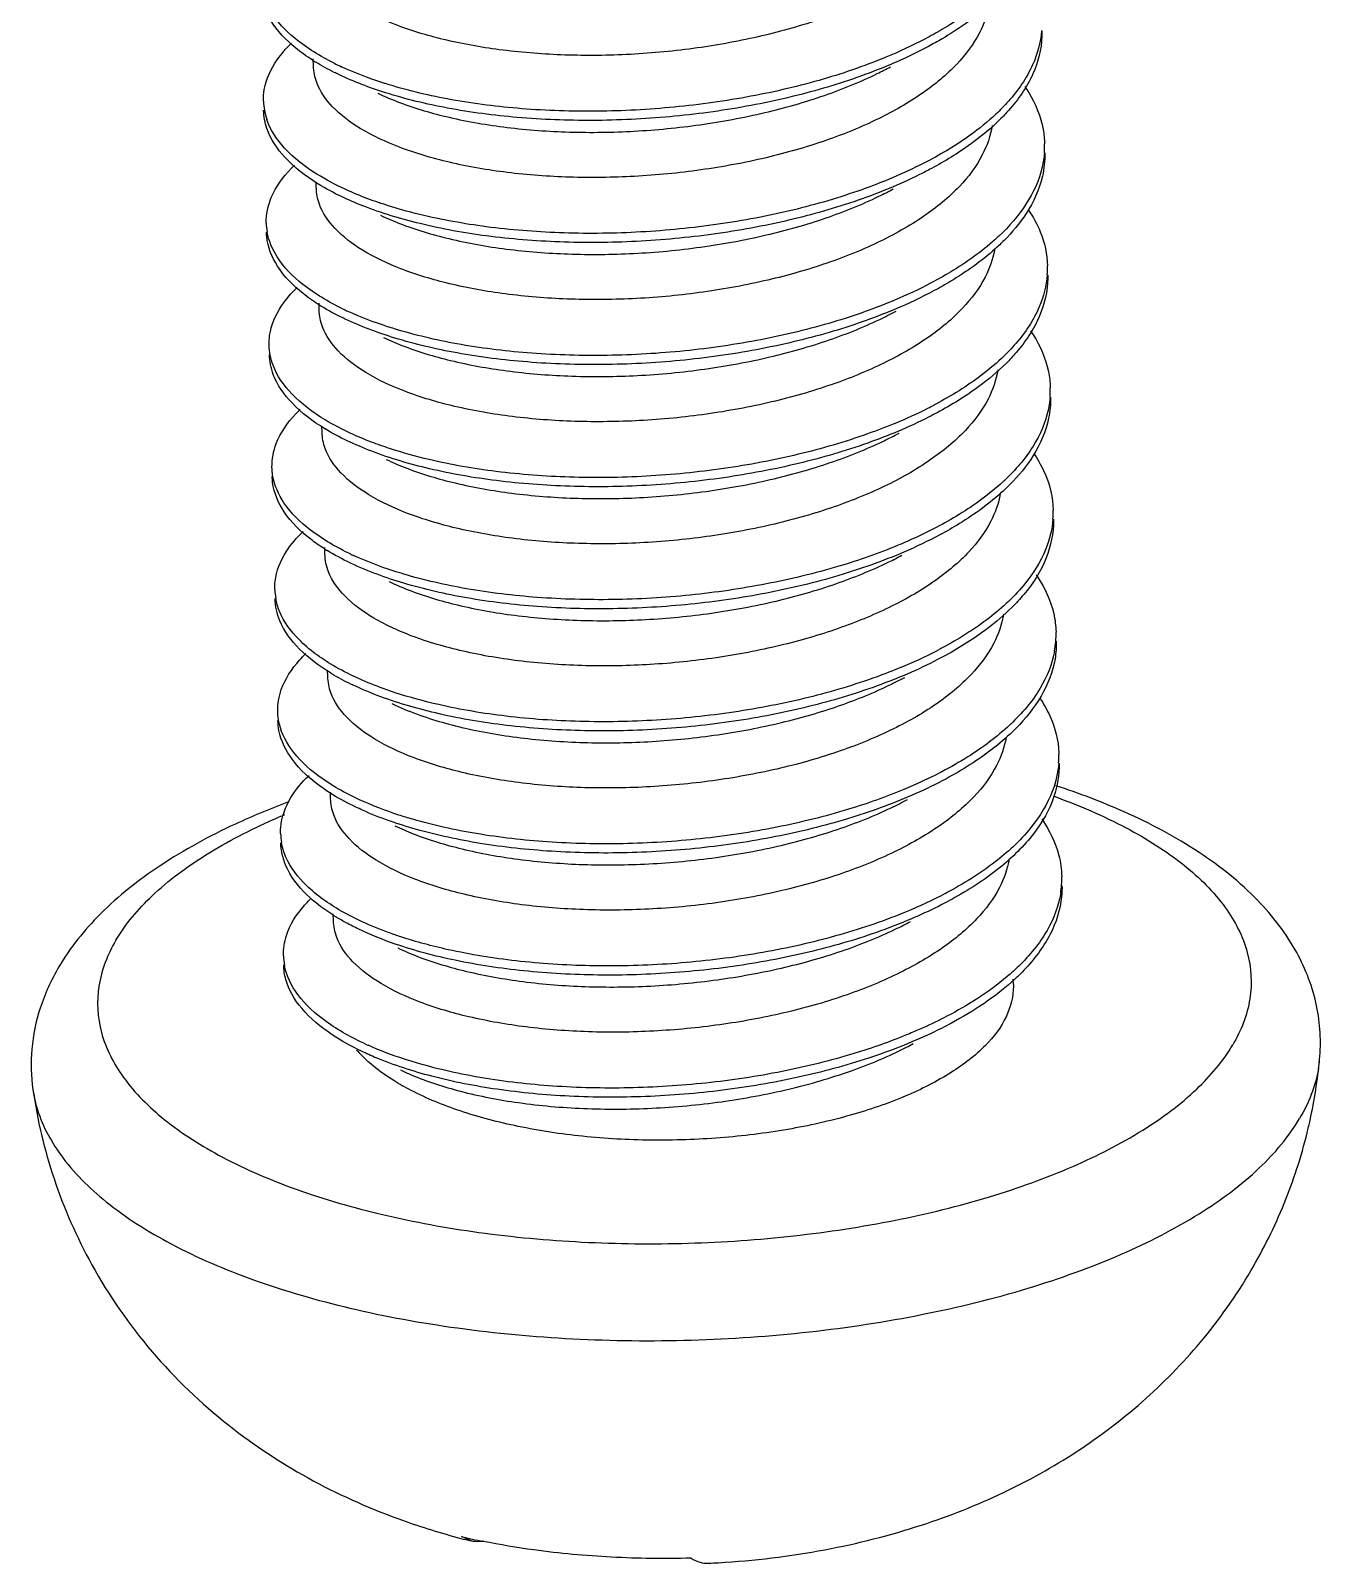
# Model space of a CAD drawing. Header units: millimetres. Extents: x 15 to 334, y 2 to 223.
# Drawn here: x 124.639 to 128.444, y 20.895 to 25.415 of the extents above; entities that cross this region are included whole.
import ezdxf

# ---------------------------------------------------------------- set-up
doc = ezdxf.new("R2010")
doc.units = ezdxf.units.MM
doc.layers.add('3_ALL_AXES', color=179, linetype='Continuous')
doc.layers.add('SLD-0', color=179, linetype='Continuous')

msp = doc.modelspace()

# ---------------------------------------------------------------- linework, layer by layer
at = {"layer": '3_ALL_AXES', "color": 179, "linetype": 'Continuous'}
for p, q in [((125.4724, 25.3106), (125.4719, 25.3316)), ((125.4808, 24.9505), (125.4804, 24.9668)), ((125.4892, 24.5905), (125.4888, 24.6108)), ((125.4977, 24.2304), (125.4973, 24.2478)), ((125.5061, 23.8704), (125.5056, 23.8901)), ((125.5145, 23.5103), (125.5141, 23.5287)), ((125.523, 23.1502), (125.5225, 23.1687)), ((125.5314, 22.7902), (125.5309, 22.8101)), ((127.5364, 22.6017), (127.536, 22.6178))]:
    msp.add_line(p, q, dxfattribs=at)
for centre, radius, start, end in [((126.1446, 21.291), 1.9631, 112.6846, 113.7482), ((126.9442, 22.5239), 1.5018, 347.5962, 354.5242), ((128.0816, 22.4134), 0.3591, 350.364, 354.7538), ((125.0142, 22.3433), 0.3723, 187.9666, 195.8323), ((126.4601, 23.0762), 2.179, 255.3041, 256.1112)]:
    msp.add_arc(centre, radius, start, end, dxfattribs=at)
for points, knots in [([(128.4392, 22.3806), (128.4442, 22.433), (128.438, 22.5436), (128.3753, 22.7071), (128.2553, 22.8632), (128.0801, 23.0025), (127.8757, 23.1105), (127.7297, 23.1656), (127.6613, 23.188)], [0, 0, 0, 0, 0.158072, 0.326154, 0.517922, 0.741512, 0.992565, 1.208679, 1.208679, 1.208679, 1.208679]), ([(127.656, 23.1569), (127.7289, 23.1305), (127.8634, 23.0731), (128.0365, 22.9645), (128.1625, 22.8407), (128.2348, 22.7026), (128.2433, 22.5553), (128.2076, 22.4655), (128.1831, 22.4239)], [0, 0, 0, 0, 0.232649, 0.437035, 0.609727, 0.757232, 0.893866, 1.038688, 1.038688, 1.038688, 1.038688]), ([(125.399, 23.14), (125.3461, 23.1203), (125.2156, 23.0664), (125.024, 22.9628), (124.8452, 22.8221), (124.7553, 22.7105), (124.722, 22.654)], [0, 0, 0, 0, 0.1692864, 0.4232016, 0.6511104, 0.8477469, 0.8477469, 0.8477469, 0.8477469]), ([(124.8902, 22.7326), (124.9187, 22.781), (124.9996, 22.8757), (125.1594, 22.9932), (125.2857, 23.0578), (125.354, 23.0879)], [0, 0, 0, 0, 0.1684029, 0.3679775, 0.5921291, 0.5921291, 0.5921291, 0.5921291]), ([(124.8902, 22.7326), (124.8657, 22.691), (124.83, 22.6012), (124.8385, 22.4539), (124.9107, 22.3159), (125.0368, 22.192), (125.2111, 22.0827), (125.4285, 21.9902), (125.6825, 21.9171), (125.9649, 21.8658), (126.2664, 21.8381), (126.577, 21.8348), (126.8862, 21.8562), (127.1837, 21.9015), (127.4597, 21.9691), (127.7049, 22.0568), (127.9117, 22.1618), (128.0737, 22.2808), (128.1546, 22.3756), (128.1831, 22.4239)], [0, 0, 0, 0, 0.144822, 0.281456, 0.428961, 0.601653, 0.806039, 1.042677, 1.308333, 1.597352, 1.902513, 2.215647, 2.528143, 2.831426, 3.117432, 3.379128, 3.611153, 3.810727, 3.97913, 3.97913, 3.97913, 3.97913]), ([(124.722, 22.654), (124.6994, 22.6156), (124.6632, 22.537), (124.6374, 22.4131), (124.6397, 22.3312), (124.6454, 22.2917)], [0, 0, 0, 0, 0.1338344, 0.2569698, 0.3767945, 0.3767945, 0.3767945, 0.3767945]), ([(124.6454, 22.2917), (124.6581, 22.2028), (124.7004, 22.0241), (124.8164, 21.7605), (124.9893, 21.5118), (125.2134, 21.2972), (125.4656, 21.1328), (125.7003, 21.0295), (125.8491, 20.9838), (125.9073, 20.9685)], [0, 0, 0, 0, 0.269573, 0.547268, 0.859393, 1.171984, 1.472182, 1.7579, 1.93842, 1.93842, 1.93842, 1.93842]), ([(124.6561, 22.2418), (124.6705, 22.1907), (124.7267, 22.0845), (124.8661, 21.9476), (125.0608, 21.8255), (125.3036, 21.7222), (125.5873, 21.6406), (125.9027, 21.5833), (126.2395, 21.5523), (126.5864, 21.5486), (126.9318, 21.5725), (127.2641, 21.6231), (127.5722, 21.6986), (127.8462, 21.7966), (128.0771, 21.9138), (128.258, 22.0468), (128.3484, 22.1526), (128.3802, 22.2066)], [0, 0, 0, 0, 0.159046, 0.351925, 0.580203, 0.844503, 1.141213, 1.464017, 1.80485, 2.154588, 2.503614, 2.842349, 3.161788, 3.454075, 3.713223, 3.936127, 4.124215, 4.124215, 4.124215, 4.124215]), ([(128.2365, 21.7576), (128.2738, 21.8211), (128.3393, 21.9533), (128.3889, 22.1055), (128.4083, 22.189), (128.411, 22.2013)], [0, 0, 0, 0, 0.2211514, 0.4406955, 0.4784195, 0.4784195, 0.4784195, 0.4784195]), ([(126.6374, 20.8952), (126.647, 20.8956), (126.762, 20.9017), (126.9743, 20.9273), (127.2566, 20.9985), (127.5052, 21.0967), (127.724, 21.2185), (127.9202, 21.3668), (128.0953, 21.5455), (128.1929, 21.6835), (128.2365, 21.7576)], [0, 0, 0, 0, 0.028944, 0.345559, 0.639439, 0.899958, 1.145227, 1.388695, 1.635006, 1.892954, 1.892954, 1.892954, 1.892954])]:
    msp.add_open_spline(points, degree=3, knots=knots, dxfattribs=at)
msp.add_open_spline([(128.4356, 22.3533), (128.4269, 22.3018), (128.4067, 22.2517), (128.3802, 22.2066)], degree=3, dxfattribs=at)
at = {"layer": 'SLD-0', "color": 179, "linetype": 'Continuous'}
for p, q in [((127.1599, 25.3361), (127.1579, 25.3353)), ((125.937, 20.9609), (125.9087, 20.9735))]:
    msp.add_line(p, q, dxfattribs=at)
for centre, radius, start, end in [((125.7972, 25.8406), 0.6086, 237.4115, 238.4974), ((125.9205, 26.0948), 0.8674, 243.4732, 245.121), ((125.5101, 25.2125), 0.1852, 181.6364, 198.7223), ((127.347, 25.075), 0.2813, 355.7675, 1.2298), ((125.831, 25.5223), 0.6573, 238.0736, 238.4492), ((125.4949, 24.8498), 0.1617, 180.9463, 190.1398), ((127.3767, 24.7143), 0.2601, 355.6839, 1.4549), ((125.8154, 25.1223), 0.6107, 237.4364, 238.473), ((125.9446, 25.3904), 0.8847, 244.0855, 245.1114), ((126.5725, 26.0758), 1.5799, 292.6231, 292.8306), ((127.364, 24.3546), 0.2811, 355.8102, 1.2846), ((126.6424, 25.5716), 1.4232, 292.487, 296.8616), ((126.7027, 25.4497), 1.2873, 296.9198, 297.578), ((125.8552, 24.8147), 0.6718, 238.6635, 238.804), ((127.0518, 24.5759), 0.669, 312.6843, 313.3132), ((127.3926, 23.9945), 0.2611, 355.6067, 1.3796), ((125.8339, 24.4047), 0.6138, 237.4646, 238.4523), ((125.9688, 24.6865), 0.9025, 244.688, 245.1108), ((125.5405, 23.7726), 0.182, 181.7928, 190.1635), ((127.3839, 23.6341), 0.2781, 349.8722, 1.3652), ((126.6659, 24.8368), 1.4072, 292.4573, 297.3363), ((126.7232, 24.7222), 1.2791, 297.4129, 297.5786), ((125.874, 24.0984), 0.6761, 238.6746, 239.6015), ((125.9177, 24.1747), 0.764, 239.6697, 244.508), ((127.0723, 23.8516), 0.6634, 313.1159, 313.4583), ((127.0972, 23.7992), 0.6284, 313.9978, 315.2385), ((127.4037, 23.2748), 0.2668, 355.5992, 1.2688), ((125.5548, 23.0525), 0.1794, 181.8116, 190.274), ((127.4033, 22.9138), 0.2756, 351.219, 1.4294), ((126.7482, 23.986), 1.2611, 297.7424, 297.9116), ((125.8581, 23.3241), 0.6128, 237.5273, 238.6203), ((125.5556, 22.6896), 0.1716, 180.9327, 190.5318), ((126.015, 23.2745), 0.9334, 245.3849, 245.8643), ((125.8624, 22.637), 0.3481, 221.017, 223.0866), ((126.4048, 23.1023), 2.1858, 256.8826, 258.6149)]:
    msp.add_arc(centre, radius, start, end, dxfattribs=at)
for points, knots in [([(127.4276, 25.7683), (127.41, 25.7342), (127.3584, 25.6662), (127.2519, 25.5799), (127.1158, 25.5042), (126.9568, 25.4415), (126.7802, 25.3928), (126.5911, 25.3591), (126.3966, 25.3415), (126.2053, 25.3404), (126.0249, 25.3551), (125.8609, 25.3844), (125.7189, 25.4268), (125.6038, 25.4808), (125.5192, 25.5441), (125.4728, 25.6106), (125.4646, 25.6547), (125.4641, 25.6707)], [0, 0, 0, 0, 0.115105, 0.251907, 0.408958, 0.580555, 0.763413, 0.957636, 1.156021, 1.348602, 1.530846, 1.698244, 1.847621, 1.97416, 2.077745, 2.161908, 2.209807, 2.209807, 2.209807, 2.209807]), ([(125.4695, 25.3279), (125.4521, 25.339), (125.4056, 25.3723), (125.3434, 25.4363), (125.3184, 25.5046), (125.317, 25.5376), (125.317, 25.5402)], [0, 0, 0, 0, 0.0620024, 0.1714891, 0.2629244, 0.2706877, 0.2706877, 0.2706877, 0.2706877]), ([(125.5331, 25.3187), (125.4927, 25.3389), (125.4222, 25.3814), (125.3469, 25.4592), (125.3232, 25.5173), (125.3189, 25.5415)], [0, 0, 0, 0, 0.1355793, 0.245066, 0.3188068, 0.3188068, 0.3188068, 0.3188068]), ([(127.4767, 25.529), (127.4707, 25.5234), (127.4242, 25.4813), (127.3565, 25.4344), (127.2922, 25.3988), (127.2754, 25.3899)], [0, 0, 0, 0, 0.024652, 0.1881352, 0.2451528, 0.2451528, 0.2451528, 0.2451528]), ([(127.4914, 25.5157), (127.481, 25.5053), (127.4302, 25.458), (127.3602, 25.4096), (127.2994, 25.3754), (127.286, 25.3682)], [0, 0, 0, 0, 0.0443393, 0.2078224, 0.2535526, 0.2535526, 0.2535526, 0.2535526]), ([(127.4361, 25.4082), (127.4187, 25.3746), (127.3685, 25.3081), (127.2656, 25.2237), (127.1344, 25.1491), (126.9791, 25.0861), (126.8037, 25.0361), (126.6146, 25.0011), (126.4208, 24.9823), (126.2297, 24.9799), (126.0471, 24.9932), (125.8788, 25.022), (125.7329, 25.0646), (125.6157, 25.1187), (125.53, 25.1819), (125.4819, 25.2486), (125.473, 25.2939), (125.4725, 25.3107)], [0, 0, 0, 0, 0.113483, 0.246182, 0.396769, 0.564605, 0.747905, 0.943073, 1.140569, 1.331449, 1.515732, 1.689048, 1.842679, 1.970722, 2.074272, 2.159545, 2.209842, 2.209842, 2.209842, 2.209842]), ([(127.6192, 25.4147), (127.6166, 25.3801), (127.5955, 25.3033), (127.5399, 25.2239), (127.4973, 25.1804), (127.4843, 25.1682)], [0, 0, 0, 0, 0.1041585, 0.2330105, 0.2865205, 0.2865205, 0.2865205, 0.2865205]), ([(127.6205, 25.414), (127.6206, 25.4086), (127.6204, 25.3651), (127.5981, 25.279), (127.5439, 25.2017), (127.506, 25.1618), (127.4975, 25.1533)], [0, 0, 0, 0, 0.0163716, 0.1303735, 0.2592255, 0.2953081, 0.2953081, 0.2953081, 0.2953081]), ([(125.325, 25.2072), (125.3247, 25.2185), (125.3275, 25.2618), (125.3566, 25.3223), (125.3919, 25.3623), (125.4073, 25.3773)], [0, 0, 0, 0, 0.033871, 0.1292598, 0.1936283, 0.1936283, 0.1936283, 0.1936283]), ([(127.286, 25.3682), (127.2446, 25.346), (127.1396, 25.2972), (126.9601, 25.2364), (126.7472, 25.1877), (126.5234, 25.1576), (126.2973, 25.1467), (126.0779, 25.155), (125.8735, 25.1817), (125.6967, 25.2242), (125.5914, 25.264), (125.5468, 25.2853)], [0, 0, 0, 0, 0.140851, 0.346904, 0.567172, 0.795123, 1.023589, 1.245251, 1.4531, 1.640926, 1.789492, 1.789492, 1.789492, 1.789492]), ([(125.5468, 25.2853), (125.5424, 25.2874), (125.5194, 25.2986), (125.4969, 25.3109), (125.4793, 25.3218)], [0, 0, 0, 0, 0.01446128, 0.07673321, 0.07673321, 0.07673321, 0.07673321]), ([(127.1579, 25.3353), (127.0944, 25.3091), (126.9595, 25.2633), (126.7466, 25.2147), (126.5227, 25.1846), (126.2967, 25.1737), (126.0772, 25.182), (125.8729, 25.2087), (125.7408, 25.2405), (125.6778, 25.2606), (125.6744, 25.2617)], [0, 0, 0, 0, 0.206053, 0.426321, 0.654271, 0.882738, 1.1044, 1.312249, 1.500075, 1.510725, 1.510725, 1.510725, 1.510725]), ([(125.6619, 25.2302), (125.6829, 25.2202), (125.7516, 25.1914), (125.8787, 25.1546), (126.0467, 25.1262), (126.2293, 25.113), (126.4197, 25.1157), (126.6124, 25.1345), (126.8003, 25.1693), (126.9755, 25.2192), (127.098, 25.2688), (127.161, 25.3011), (127.1738, 25.3079)], [0, 0, 0, 0, 0.070071, 0.222915, 0.3958, 0.580276, 0.771397, 0.966548, 1.160479, 1.343748, 1.512404, 1.555901, 1.555901, 1.555901, 1.555901]), ([(127.57, 25.2495), (127.5739, 25.2437), (127.5989, 25.2053), (127.6227, 25.1482), (127.6279, 25.0952), (127.6282, 25.081)], [0, 0, 0, 0, 0.0210835, 0.1376021, 0.1801725, 0.1801725, 0.1801725, 0.1801725]), ([(125.4834, 24.9644), (125.4487, 24.986), (125.3891, 25.0313), (125.3354, 25.1102), (125.3261, 25.1618), (125.3256, 25.1802)], [0, 0, 0, 0, 0.1228127, 0.2222672, 0.2772827, 0.2772827, 0.2772827, 0.2772827]), ([(125.5659, 24.9469), (125.5374, 24.9601), (125.4732, 24.9939), (125.3885, 25.0583), (125.3454, 25.1216), (125.3347, 25.153)], [0, 0, 0, 0, 0.0943259, 0.2171386, 0.3165931, 0.3165931, 0.3165931, 0.3165931]), ([(127.4843, 25.1682), (127.4606, 25.1459), (127.3965, 25.0943), (127.3259, 25.0518), (127.282, 25.0289)], [0, 0, 0, 0, 0.0975694, 0.2462386, 0.2462386, 0.2462386, 0.2462386]), ([(127.4445, 25.0481), (127.427, 25.0141), (127.3755, 24.9463), (127.2691, 24.86), (127.1331, 24.7843), (126.9742, 24.7216), (126.7978, 24.6728), (126.6089, 24.6391), (126.4147, 24.6215), (126.2233, 24.6203), (126.0427, 24.6349), (125.8785, 24.6641), (125.7364, 24.7065), (125.6212, 24.7604), (125.5364, 24.8237), (125.4897, 24.8903), (125.4814, 24.9346), (125.481, 24.9506)], [0, 0, 0, 0, 0.114871, 0.251455, 0.408371, 0.579968, 0.762864, 0.956586, 1.154749, 1.347394, 1.529914, 1.697586, 1.846884, 1.973543, 2.07734, 2.161747, 2.209815, 2.209815, 2.209815, 2.209815]), ([(127.4139, 25.0826), (127.4124, 25.0816), (127.3744, 25.054), (127.3342, 25.0295), (127.2944, 25.0081)], [0, 0, 0, 0, 0.0054507, 0.140759, 0.140759, 0.140759, 0.140759]), ([(127.6275, 25.0542), (127.6265, 25.0401), (127.6185, 24.9865), (127.5774, 24.8983), (127.5235, 24.8371), (127.4937, 24.8091)], [0, 0, 0, 0, 0.0423432, 0.1620416, 0.2848963, 0.2848963, 0.2848963, 0.2848963]), ([(127.6288, 25.054), (127.6293, 25.031), (127.6229, 24.9676), (127.5809, 24.8774), (127.5329, 24.8203), (127.5086, 24.7959)], [0, 0, 0, 0, 0.0690241, 0.1887224, 0.2917489, 0.2917489, 0.2917489, 0.2917489]), ([(125.3332, 24.8471), (125.3328, 24.8727), (125.3455, 24.9337), (125.3856, 24.9872), (125.4136, 25.015), (125.417, 25.0183)], [0, 0, 0, 0, 0.0766866, 0.1808868, 0.1950816, 0.1950816, 0.1950816, 0.1950816]), ([(127.2944, 25.0081), (127.2829, 25.0019), (127.2131, 24.9659), (127.0741, 24.9091), (126.8703, 24.8512), (126.6512, 24.8111), (126.4252, 24.79), (126.2012, 24.7882), (125.9878, 24.8053), (125.7933, 24.8402), (125.651, 24.8831), (125.5758, 24.9154), (125.5552, 24.9253)], [0, 0, 0, 0, 0.039362, 0.235619, 0.449112, 0.673858, 0.902964, 1.129133, 1.345134, 1.544269, 1.720895, 1.789513, 1.789513, 1.789513, 1.789513]), ([(127.282, 25.0289), (127.2743, 25.0249), (127.2376, 25.0062), (127.2001, 24.9892), (127.1702, 24.9768)], [0, 0, 0, 0, 0.025974, 0.123384, 0.123384, 0.123384, 0.123384]), ([(127.1702, 24.9768), (127.1397, 24.9641), (127.0422, 24.9272), (126.8697, 24.8782), (126.6505, 24.8381), (126.4246, 24.817), (126.2005, 24.8152), (125.9872, 24.8323), (125.8145, 24.8633), (125.7152, 24.8911), (125.6803, 24.9025)], [0, 0, 0, 0, 0.098946, 0.312438, 0.537184, 0.76629, 0.99246, 1.20846, 1.407595, 1.517603, 1.517603, 1.517603, 1.517603]), ([(125.6803, 24.9025), (125.6592, 24.9094), (125.6206, 24.9232), (125.5829, 24.9391), (125.5659, 24.9469)], [0, 0, 0, 0, 0.0667164, 0.1227555, 0.1227555, 0.1227555, 0.1227555]), ([(125.6703, 24.8702), (125.6887, 24.8614), (125.7542, 24.8334), (125.8777, 24.7967), (126.0444, 24.7674), (126.2266, 24.7533), (126.4185, 24.755), (126.614, 24.7734), (126.8043, 24.8082), (126.9803, 24.8579), (127.1041, 24.9077), (127.1681, 24.9403), (127.1822, 24.9479)], [0, 0, 0, 0, 0.061222, 0.213382, 0.385235, 0.568243, 0.760727, 0.960213, 1.156643, 1.340384, 1.508002, 1.555898, 1.555898, 1.555898, 1.555898]), ([(127.5811, 24.8855), (127.5946, 24.8654), (127.6229, 24.8138), (127.6359, 24.7551), (127.6368, 24.7209)], [0, 0, 0, 0, 0.0728563, 0.175456, 0.175456, 0.175456, 0.175456]), ([(125.4867, 24.6076), (125.4712, 24.6175), (125.426, 24.6494), (125.3638, 24.711), (125.3359, 24.7808), (125.3339, 24.8158), (125.3339, 24.8201)], [0, 0, 0, 0, 0.0551088, 0.1659987, 0.2581162, 0.2711079, 0.2711079, 0.2711079, 0.2711079]), ([(125.558, 24.5946), (125.5169, 24.6146), (125.445, 24.6568), (125.3662, 24.7351), (125.3404, 24.7952), (125.3357, 24.8213)], [0, 0, 0, 0, 0.1372134, 0.2481033, 0.3276066, 0.3276066, 0.3276066, 0.3276066]), ([(127.4937, 24.8091), (127.4898, 24.8054), (127.4461, 24.7653), (127.3788, 24.7176), (127.312, 24.6802), (127.2921, 24.6697)], [0, 0, 0, 0, 0.0159359, 0.1780064, 0.2455904, 0.2455904, 0.2455904, 0.2455904]), ([(127.5086, 24.7959), (127.5002, 24.7875), (127.4522, 24.7421), (127.3826, 24.6928), (127.3193, 24.6569), (127.3029, 24.6481)], [0, 0, 0, 0, 0.0358687, 0.1979393, 0.2540147, 0.2540147, 0.2540147, 0.2540147]), ([(127.4529, 24.6881), (127.4356, 24.6545), (127.3852, 24.5879), (127.2823, 24.5034), (127.1509, 24.4288), (126.9955, 24.3658), (126.8199, 24.3158), (126.6306, 24.2808), (126.4363, 24.2621), (126.245, 24.2598), (126.0624, 24.2733), (125.8943, 24.3022), (125.7486, 24.3449), (125.6317, 24.3991), (125.5464, 24.4622), (125.4987, 24.5287), (125.4899, 24.5739), (125.4894, 24.5905)], [0, 0, 0, 0, 0.11355, 0.246486, 0.397287, 0.565029, 0.748451, 0.943954, 1.141971, 1.333137, 1.517331, 1.690478, 1.843881, 1.971679, 2.074847, 2.159783, 2.209837, 2.209837, 2.209837, 2.209837]), ([(127.6361, 24.6948), (127.6337, 24.6624), (127.6144, 24.5882), (127.5601, 24.5076), (127.5162, 24.4622), (127.5013, 24.4482)], [0, 0, 0, 0, 0.0973515, 0.2250643, 0.2866695, 0.2866695, 0.2866695, 0.2866695]), ([(127.6374, 24.6939), (127.6375, 24.6907), (127.6377, 24.6496), (127.6181, 24.5656), (127.5641, 24.4856), (127.525, 24.4438), (127.5147, 24.4335)], [0, 0, 0, 0, 0.0097916, 0.1232719, 0.2509847, 0.2948707, 0.2948707, 0.2948707, 0.2948707]), ([(125.3418, 24.4871), (125.3415, 24.4966), (125.3436, 24.5378), (125.3712, 24.5994), (125.4076, 24.6412), (125.4247, 24.6577)], [0, 0, 0, 0, 0.0286024, 0.1230885, 0.1943647, 0.1943647, 0.1943647, 0.1943647]), ([(127.3029, 24.6481), (127.2649, 24.6277), (127.1639, 24.5802), (126.9891, 24.5197), (126.7771, 24.47), (126.5536, 24.4387), (126.3275, 24.4267), (126.1074, 24.4339), (125.9019, 24.4596), (125.7207, 24.5018), (125.6115, 24.5424), (125.5636, 24.5652)], [0, 0, 0, 0, 0.129231, 0.33426, 0.55386, 0.781552, 1.010192, 1.232457, 1.441307, 1.630469, 1.789481, 1.789481, 1.789481, 1.789481]), ([(125.5636, 24.5652), (125.562, 24.566), (125.5389, 24.5771), (125.5163, 24.5893), (125.496, 24.6017)], [0, 0, 0, 0, 0.00555615, 0.07683253, 0.07683253, 0.07683253, 0.07683253]), ([(127.1802, 24.6174), (127.1189, 24.5919), (126.9866, 24.5462), (126.7764, 24.497), (126.553, 24.4657), (126.3268, 24.4537), (126.1068, 24.4609), (125.9013, 24.4865), (125.7648, 24.5184), (125.6978, 24.5395), (125.691, 24.5417)], [0, 0, 0, 0, 0.199318, 0.418918, 0.646609, 0.87525, 1.097515, 1.306365, 1.495527, 1.51693, 1.51693, 1.51693, 1.51693]), ([(125.6787, 24.5101), (125.6966, 24.5016), (125.7609, 24.474), (125.882, 24.4377), (126.0462, 24.4083), (126.2264, 24.3935), (126.4175, 24.3945), (126.6129, 24.412), (126.8031, 24.4459), (126.9803, 24.495), (127.1075, 24.5453), (127.1746, 24.5792), (127.1906, 24.5878)], [0, 0, 0, 0, 0.059418, 0.209718, 0.377955, 0.558989, 0.751431, 0.950692, 1.146746, 1.330244, 1.501345, 1.555905, 1.555905, 1.555905, 1.555905]), ([(127.5865, 24.5299), (127.5892, 24.526), (127.6134, 24.4894), (127.6386, 24.4327), (127.6447, 24.3773), (127.6451, 24.3609)], [0, 0, 0, 0, 0.014305, 0.1315639, 0.1807591, 0.1807591, 0.1807591, 0.1807591]), ([(125.5058, 24.2409), (125.4708, 24.2621), (125.4105, 24.3069), (125.3537, 24.3861), (125.343, 24.4399), (125.3424, 24.4601)], [0, 0, 0, 0, 0.1227507, 0.2233398, 0.2837511, 0.2837511, 0.2837511, 0.2837511]), ([(125.5826, 24.2269), (125.5565, 24.2389), (125.4943, 24.2714), (125.4102, 24.3334), (125.3651, 24.3963), (125.3534, 24.4278)], [0, 0, 0, 0, 0.0859177, 0.2103041, 0.3108932, 0.3108932, 0.3108932, 0.3108932]), ([(127.5013, 24.4482), (127.4799, 24.4281), (127.4161, 24.3759), (127.3455, 24.3331), (127.2986, 24.3087)], [0, 0, 0, 0, 0.0880946, 0.2465474, 0.2465474, 0.2465474, 0.2465474]), ([(127.4614, 24.328), (127.444, 24.2943), (127.3931, 24.2271), (127.2879, 24.1413), (127.1529, 24.0655), (126.9944, 24.0025), (126.8185, 23.9536), (126.6303, 23.9196), (126.4368, 23.9016), (126.2453, 23.9), (126.0638, 23.9142), (125.8987, 23.9432), (125.7559, 23.9854), (125.6401, 24.039), (125.5545, 24.1023), (125.5069, 24.1693), (125.4983, 24.2142), (125.4978, 24.2305)], [0, 0, 0, 0, 0.113837, 0.249019, 0.404943, 0.576274, 0.759572, 0.951864, 1.149165, 1.342009, 1.525467, 1.694729, 1.843925, 1.971025, 2.07559, 2.160868, 2.209853, 2.209853, 2.209853, 2.209853]), ([(127.6444, 24.334), (127.6435, 24.3222), (127.6365, 24.271), (127.5974, 24.1821), (127.5423, 24.1189), (127.5107, 24.0891)], [0, 0, 0, 0, 0.0355905, 0.1544315, 0.2845248, 0.2845248, 0.2845248, 0.2845248]), ([(127.6457, 24.3339), (127.6462, 24.3131), (127.6408, 24.2523), (127.6008, 24.1613), (127.5517, 24.1022), (127.5258, 24.0762)], [0, 0, 0, 0, 0.0623448, 0.1811858, 0.2912447, 0.2912447, 0.2912447, 0.2912447]), ([(125.3502, 24.127), (125.3498, 24.1507), (125.3608, 24.2095), (125.3998, 24.2639), (125.4287, 24.2932), (125.4336, 24.298)], [0, 0, 0, 0, 0.0711838, 0.1741343, 0.1948338, 0.1948338, 0.1948338, 0.1948338]), ([(127.3113, 24.288), (127.303, 24.2836), (127.2369, 24.2491), (127.1023, 24.1929), (126.8997, 24.134), (126.6813, 24.0928), (126.4555, 24.0706), (126.2311, 24.0676), (126.0168, 24.0837), (125.821, 24.1175), (125.6745, 24.1606), (125.5956, 24.1939), (125.5721, 24.2051)], [0, 0, 0, 0, 0.028385, 0.223465, 0.436092, 0.660357, 0.889407, 1.115954, 1.332751, 1.533054, 1.711142, 1.789508, 1.789508, 1.789508, 1.789508]), ([(125.6969, 24.1825), (125.679, 24.1883), (125.6404, 24.202), (125.6026, 24.2177), (125.5826, 24.2269)], [0, 0, 0, 0, 0.0566811, 0.122761, 0.122761, 0.122761, 0.122761]), ([(125.6872, 24.1501), (125.7068, 24.1407), (125.7729, 24.1127), (125.8963, 24.0762), (126.0618, 24.0472), (126.2438, 24.0331), (126.4354, 24.0349), (126.629, 24.0531), (126.8173, 24.0872), (126.9933, 24.1364), (127.1189, 24.1866), (127.1845, 24.2199), (127.1991, 24.2277)], [0, 0, 0, 0, 0.065419, 0.215004, 0.384725, 0.568648, 0.761802, 0.958936, 1.151299, 1.335048, 1.506289, 1.555906, 1.555906, 1.555906, 1.555906]), ([(127.1868, 24.2566), (127.1601, 24.2455), (127.067, 24.2098), (126.8991, 24.161), (126.6807, 24.1198), (126.4548, 24.0976), (126.2305, 24.0946), (126.0162, 24.1107), (125.839, 24.1413), (125.7354, 24.1698), (125.6969, 24.1825)], [0, 0, 0, 0, 0.086538, 0.299165, 0.523431, 0.752481, 0.979028, 1.195825, 1.396128, 1.517624, 1.517624, 1.517624, 1.517624]), ([(127.5987, 24.1643), (127.6106, 24.1464), (127.6389, 24.0955), (127.6527, 24.0373), (127.6536, 24.0008)], [0, 0, 0, 0, 0.0646293, 0.1740672, 0.1740672, 0.1740672, 0.1740672]), ([(125.3526, 24.1011), (125.3522, 24.1037), (125.3509, 24.1123), (125.3503, 24.1209), (125.3502, 24.127)], [0, 0, 0, 0, 0.00776816, 0.02599344, 0.02599344, 0.02599344, 0.02599344]), ([(125.5038, 23.8873), (125.4903, 23.8959), (125.4464, 23.9264), (125.3844, 23.9857), (125.3535, 24.0569), (125.3509, 24.0939), (125.3508, 24.1)], [0, 0, 0, 0, 0.0481115, 0.16043, 0.2532879, 0.2715132, 0.2715132, 0.2715132, 0.2715132]), ([(125.583, 23.8706), (125.5411, 23.8904), (125.4679, 23.9322), (125.3857, 24.011), (125.3575, 24.0731), (125.3526, 24.1011)], [0, 0, 0, 0, 0.1388503, 0.2511688, 0.3364737, 0.3364737, 0.3364737, 0.3364737]), ([(127.5054, 24.0841), (127.466, 24.0478), (127.401, 24.0007), (127.3318, 23.9616), (127.3087, 23.9495)], [0, 0, 0, 0, 0.1606566, 0.2387326, 0.2387326, 0.2387326, 0.2387326]), ([(127.5258, 24.0762), (127.5194, 24.0697), (127.4741, 24.0262), (127.4049, 23.976), (127.3392, 23.9384), (127.3197, 23.928)], [0, 0, 0, 0, 0.0275019, 0.1881584, 0.2544963, 0.2544963, 0.2544963, 0.2544963]), ([(127.4698, 23.968), (127.4529, 23.9351), (127.4039, 23.8699), (127.3038, 23.7866), (127.1763, 23.713), (127.0258, 23.6505), (126.8556, 23.6003), (126.6707, 23.5642), (126.4794, 23.5436), (126.3508, 23.5405), (126.2875, 23.5417)], [0, 0, 0, 0, 0.110909, 0.240915, 0.388542, 0.550838, 0.728916, 0.91994, 1.115293, 1.305298, 1.305298, 1.305298, 1.305298]), ([(127.6529, 23.9745), (127.6507, 23.9445), (127.6332, 23.873), (127.5659, 23.7691), (127.4555, 23.6695), (127.365, 23.6144), (127.3153, 23.5885)], [0, 0, 0, 0, 0.0902829, 0.2168827, 0.3649583, 0.533089, 0.533089, 0.533089, 0.533089]), ([(127.6543, 23.9738), (127.6543, 23.9727), (127.655, 23.934), (127.638, 23.8523), (127.5843, 23.7695), (127.544, 23.7258), (127.5318, 23.7137)], [0, 0, 0, 0, 0.0032142, 0.1162198, 0.2428196, 0.2944473, 0.2944473, 0.2944473, 0.2944473]), ([(125.3586, 23.7669), (125.3584, 23.7747), (125.3598, 23.8138), (125.3857, 23.8764), (125.4233, 23.92), (125.442, 23.938)], [0, 0, 0, 0, 0.023349, 0.1169851, 0.194929, 0.194929, 0.194929, 0.194929]), ([(127.3197, 23.928), (127.2852, 23.9094), (127.1882, 23.8633), (127.018, 23.803), (126.8069, 23.7523), (126.5839, 23.7199), (126.3576, 23.7067), (126.137, 23.7128), (125.9304, 23.7374), (125.7459, 23.7791), (125.6326, 23.8203), (125.5815, 23.8446), (125.5805, 23.8451)], [0, 0, 0, 0, 0.117679, 0.321665, 0.540574, 0.767982, 0.99677, 1.219614, 1.429442, 1.619923, 1.786032, 1.789478, 1.789478, 1.789478, 1.789478]), ([(127.3087, 23.9495), (127.2775, 23.9331), (127.2402, 23.9155), (127.2023, 23.8995), (127.1969, 23.8972)], [0, 0, 0, 0, 0.1059456, 0.1234151, 0.1234151, 0.1234151, 0.1234151]), ([(126.2875, 23.5417), (126.2246, 23.5429), (126.1023, 23.5504), (125.929, 23.578), (125.7778, 23.6202), (125.6561, 23.6745), (125.5671, 23.7382), (125.5165, 23.806), (125.5068, 23.8528), (125.5063, 23.8704)], [0, 0, 0, 0, 0.188637, 0.3669915, 0.5257207, 0.6583142, 0.7646251, 0.851655, 0.9045132, 0.9045132, 0.9045132, 0.9045132]), ([(125.6956, 23.79), (125.7167, 23.7799), (125.7853, 23.7511), (125.9124, 23.7143), (126.0803, 23.6859), (126.2629, 23.6728), (126.4533, 23.6755), (126.646, 23.6942), (126.8338, 23.729), (127.0091, 23.7789), (127.1317, 23.8285), (127.1947, 23.8608), (127.2075, 23.8677)], [0, 0, 0, 0, 0.070228, 0.222856, 0.395618, 0.580115, 0.771417, 0.966363, 1.160168, 1.343476, 1.5123, 1.555902, 1.555902, 1.555902, 1.555902]), ([(127.1969, 23.8972), (127.1395, 23.8733), (127.0117, 23.8287), (126.8062, 23.7793), (126.5832, 23.7469), (126.357, 23.7337), (126.1363, 23.7398), (125.9298, 23.7644), (125.7888, 23.7963), (125.7179, 23.8183), (125.7076, 23.8217)], [0, 0, 0, 0, 0.186546, 0.405455, 0.632863, 0.861651, 1.084495, 1.294323, 1.484804, 1.517056, 1.517056, 1.517056, 1.517056]), ([(127.603, 23.8102), (127.6044, 23.8082), (127.6279, 23.7736), (127.6544, 23.7173), (127.6615, 23.6594), (127.6619, 23.6408)], [0, 0, 0, 0, 0.0073982, 0.1254379, 0.1812739, 0.1812739, 0.1812739, 0.1812739]), ([(125.5225, 23.5208), (125.4898, 23.5408), (125.4311, 23.5839), (125.3724, 23.6613), (125.3599, 23.7177), (125.3593, 23.7399)], [0, 0, 0, 0, 0.1150956, 0.2168761, 0.2836257, 0.2836257, 0.2836257, 0.2836257]), ([(125.5992, 23.5069), (125.5757, 23.5177), (125.5154, 23.5489), (125.4321, 23.6085), (125.3769, 23.6819), (125.3637, 23.7275), (125.3614, 23.7405)], [0, 0, 0, 0, 0.0774109, 0.2033827, 0.3051471, 0.3446708, 0.3446708, 0.3446708, 0.3446708]), ([(127.5318, 23.7137), (127.509, 23.6909), (127.4827, 23.6686), (127.4553, 23.6481), (127.4536, 23.6468)], [0, 0, 0, 0, 0.0966795, 0.1028673, 0.1028673, 0.1028673, 0.1028673]), ([(127.4782, 23.6079), (127.4609, 23.5742), (127.4101, 23.5072), (127.3052, 23.4215), (127.1706, 23.3458), (127.0123, 23.2827), (126.8364, 23.2337), (126.6484, 23.1997), (126.4551, 23.1816), (126.2637, 23.1798), (126.0819, 23.1939), (125.9166, 23.2228), (125.7736, 23.265), (125.6576, 23.3185), (125.5717, 23.3818), (125.5238, 23.4489), (125.5152, 23.494), (125.5147, 23.5104)], [0, 0, 0, 0, 0.113641, 0.248386, 0.403982, 0.575182, 0.758546, 0.950621, 1.147605, 1.340441, 1.524111, 1.693822, 1.843112, 1.970299, 2.075056, 2.160566, 2.209862, 2.209862, 2.209862, 2.209862]), ([(127.6626, 23.6138), (127.663, 23.5966), (127.6592, 23.5401), (127.6226, 23.4479), (127.5719, 23.3855), (127.5433, 23.3567)], [0, 0, 0, 0, 0.0514443, 0.1687601, 0.2902674, 0.2902674, 0.2902674, 0.2902674]), ([(125.3671, 23.4069), (125.3667, 23.4288), (125.3762, 23.4852), (125.4139, 23.5405), (125.4437, 23.5713), (125.4501, 23.5775)], [0, 0, 0, 0, 0.0657185, 0.167456, 0.1943855, 0.1943855, 0.1943855, 0.1943855]), ([(127.3282, 23.5679), (127.323, 23.5652), (127.2607, 23.5323), (127.1305, 23.4768), (126.9291, 23.4169), (126.7114, 23.3746), (126.4858, 23.3512), (126.3336, 23.3485), (126.258, 23.3505)], [0, 0, 0, 0, 0.017485, 0.211371, 0.423112, 0.646873, 0.87584, 1.10274, 1.10274, 1.10274, 1.10274]), ([(127.6577, 23.5852), (127.6507, 23.5465), (127.6175, 23.4662), (127.5616, 23.4012), (127.5287, 23.37)], [0, 0, 0, 0, 0.1180216, 0.2541195, 0.2541195, 0.2541195, 0.2541195]), ([(125.7135, 23.4624), (125.6988, 23.4673), (125.6601, 23.4807), (125.6222, 23.4963), (125.5992, 23.5069)], [0, 0, 0, 0, 0.0465626, 0.1227723, 0.1227723, 0.1227723, 0.1227723]), ([(127.2034, 23.5363), (127.1806, 23.5269), (127.0917, 23.4924), (126.9285, 23.4439), (126.7107, 23.4016), (126.4851, 23.3782), (126.333, 23.3755), (126.2574, 23.3775)], [0, 0, 0, 0, 0.0741905, 0.2859315, 0.5096927, 0.73866, 0.9655596, 0.9655596, 0.9655596, 0.9655596]), ([(126.2928, 23.3149), (126.3561, 23.3137), (126.4845, 23.3168), (126.6755, 23.3372), (126.8602, 23.3733), (127.0303, 23.4234), (127.1465, 23.4716), (127.2053, 23.5019), (127.2159, 23.5076)], [0, 0, 0, 0, 0.1897529, 0.3848528, 0.575659, 0.7535834, 0.9158916, 0.9520923, 0.9520923, 0.9520923, 0.9520923]), ([(126.258, 23.3505), (126.1856, 23.3524), (126.0463, 23.3621), (125.8494, 23.3948), (125.6984, 23.4379), (125.6157, 23.4722), (125.5889, 23.485)], [0, 0, 0, 0, 0.2172229, 0.4183913, 0.5977327, 0.6867608, 0.6867608, 0.6867608, 0.6867608]), ([(126.2574, 23.3775), (126.1849, 23.3794), (126.0453, 23.3891), (125.8635, 23.4194), (125.7557, 23.4486), (125.7135, 23.4624)], [0, 0, 0, 0, 0.2175687, 0.4190196, 0.5520709, 0.5520709, 0.5520709, 0.5520709]), ([(125.704, 23.43), (125.7277, 23.4186), (125.801, 23.3884), (125.9348, 23.3511), (126.1079, 23.3236), (126.2301, 23.3161), (126.2928, 23.3149)], [0, 0, 0, 0, 0.0787563, 0.2373337, 0.4154518, 0.6038064, 0.6038064, 0.6038064, 0.6038064]), ([(127.6146, 23.4457), (127.6256, 23.4292), (127.6542, 23.3792), (127.6693, 23.3206), (127.6705, 23.2818), (127.6705, 23.2807)], [0, 0, 0, 0, 0.059399, 0.1724147, 0.1757772, 0.1757772, 0.1757772, 0.1757772]), ([(125.3695, 23.3809), (125.3694, 23.3817), (125.3679, 23.3903), (125.3672, 23.3991), (125.3671, 23.4069)], [0, 0, 0, 0, 0.00266171, 0.02612901, 0.02612901, 0.02612901, 0.02612901]), ([(125.5295, 23.1616), (125.5172, 23.1692), (125.4731, 23.1984), (125.4094, 23.2553), (125.372, 23.329), (125.3679, 23.3702), (125.3678, 23.3799)], [0, 0, 0, 0, 0.0435011, 0.1585775, 0.2529646, 0.2819747, 0.2819747, 0.2819747, 0.2819747]), ([(125.6081, 23.1467), (125.5656, 23.1662), (125.4909, 23.2077), (125.4052, 23.2869), (125.3747, 23.351), (125.3695, 23.3809)], [0, 0, 0, 0, 0.1404888, 0.2542597, 0.3453309, 0.3453309, 0.3453309, 0.3453309]), ([(127.5258, 23.3673), (127.488, 23.3319), (127.4221, 23.2832), (127.3515, 23.2429), (127.3254, 23.2292)], [0, 0, 0, 0, 0.1552987, 0.2437895, 0.2437895, 0.2437895, 0.2437895]), ([(127.5337, 23.3472), (127.4958, 23.3106), (127.4309, 23.2616), (127.3612, 23.2211), (127.3366, 23.2078)], [0, 0, 0, 0, 0.1579816, 0.2417931, 0.2417931, 0.2417931, 0.2417931]), ([(127.4867, 23.2479), (127.4693, 23.2141), (127.4186, 23.1472), (127.3147, 23.0622), (127.1823, 22.9875), (127.0261, 22.9245), (126.8499, 22.8747), (126.6594, 22.8398), (126.4636, 22.8215), (126.2715, 22.8198), (126.0893, 22.8339), (125.9225, 22.8633), (125.778, 22.9063), (125.6624, 22.9606), (125.5785, 23.0237), (125.5321, 23.0896), (125.5236, 23.1339), (125.5231, 23.1503)], [0, 0, 0, 0, 0.113843, 0.247886, 0.400493, 0.568089, 0.752053, 0.94875, 1.148518, 1.341257, 1.524298, 1.696193, 1.848401, 1.975164, 2.077356, 2.160842, 2.209811, 2.209811, 2.209811, 2.209811]), ([(127.6698, 23.2543), (127.6677, 23.2266), (127.6518, 23.1577), (127.6005, 23.0751), (127.554, 23.0258), (127.5352, 23.0081)], [0, 0, 0, 0, 0.0832604, 0.2087746, 0.2863369, 0.2863369, 0.2863369, 0.2863369]), ([(127.6711, 23.2537), (127.6718, 23.2208), (127.6595, 23.1458), (127.6094, 23.0595), (127.5662, 23.011), (127.5494, 22.9942)], [0, 0, 0, 0, 0.0988556, 0.2225513, 0.2936007, 0.2936007, 0.2936007, 0.2936007]), ([(125.3755, 23.0468), (125.3753, 23.0528), (125.3761, 23.0899), (125.4003, 23.1535), (125.439, 23.1989), (125.4594, 23.2184)], [0, 0, 0, 0, 0.0181073, 0.1109478, 0.1956223, 0.1956223, 0.1956223, 0.1956223]), ([(127.3366, 23.2078), (127.3079, 23.1924), (127.2181, 23.1488), (127.056, 23.0893), (126.847, 23.0367), (126.6253, 23.0024), (126.3993, 22.9871), (126.1779, 22.9911), (125.9697, 23.0136), (125.7826, 23.0534), (125.6614, 23.0953), (125.6038, 23.1219), (125.5974, 23.125)], [0, 0, 0, 0, 0.097634, 0.299407, 0.516666, 0.743121, 0.97174, 1.195234, 1.406515, 1.599174, 1.768029, 1.789503, 1.789503, 1.789503, 1.789503]), ([(127.3254, 23.2292), (127.2976, 23.2146), (127.2604, 23.1969), (127.2226, 23.1808), (127.2136, 23.177)], [0, 0, 0, 0, 0.0942227, 0.1233837, 0.1233837, 0.1233837, 0.1233837]), ([(125.7125, 23.0699), (125.7303, 23.0614), (125.7946, 23.0338), (125.9156, 22.9974), (126.0799, 22.968), (126.2601, 22.9533), (126.4512, 22.9543), (126.6466, 22.9718), (126.837, 23.0057), (127.0143, 23.0548), (127.1414, 23.1051), (127.2085, 23.139), (127.2244, 23.1476)], [0, 0, 0, 0, 0.059197, 0.209556, 0.378017, 0.558891, 0.751275, 0.950641, 1.146953, 1.330681, 1.501661, 1.555904, 1.555904, 1.555904, 1.555904]), ([(127.2136, 23.177), (127.1601, 23.1547), (127.0367, 23.1111), (126.836, 23.0617), (126.6135, 23.0282), (126.3872, 23.0139), (126.1659, 23.0188), (125.9583, 23.0424), (125.8128, 23.0742), (125.7379, 23.0972), (125.7242, 23.1016)], [0, 0, 0, 0, 0.173811, 0.392006, 0.619105, 0.848015, 1.071412, 1.282197, 1.473978, 1.517173, 1.517173, 1.517173, 1.517173]), ([(127.6198, 23.0903), (127.6423, 23.0576), (127.6701, 23.002), (127.6783, 22.9415), (127.6788, 22.9206)], [0, 0, 0, 0, 0.1189765, 0.1814716, 0.1814716, 0.1814716, 0.1814716]), ([(125.5291, 22.8071), (125.5054, 22.8222), (125.4545, 22.8599), (125.3942, 22.9301), (125.3768, 22.9925), (125.376, 23.0198)], [0, 0, 0, 0, 0.0843107, 0.1895242, 0.2714079, 0.2714079, 0.2714079, 0.2714079]), ([(125.6158, 22.7869), (125.5949, 22.7965), (125.5366, 22.8263), (125.454, 22.8837), (125.3955, 22.9579), (125.3809, 23.0057), (125.3782, 23.0205)], [0, 0, 0, 0, 0.0688091, 0.1963768, 0.2993551, 0.3444848, 0.3444848, 0.3444848, 0.3444848]), ([(127.5352, 23.0081), (127.5183, 22.9922), (127.4571, 22.9407), (127.3887, 22.8983), (127.3385, 22.8717)], [0, 0, 0, 0, 0.0693791, 0.2398075, 0.2398075, 0.2398075, 0.2398075]), ([(127.5494, 22.9942), (127.5321, 22.9769), (127.4716, 22.9235), (127.4004, 22.8778), (127.3481, 22.8495), (127.345, 22.8478)], [0, 0, 0, 0, 0.0735199, 0.2414437, 0.2520424, 0.2520424, 0.2520424, 0.2520424]), ([(127.4951, 22.8878), (127.4778, 22.8542), (127.4275, 22.7877), (127.3236, 22.7025), (127.1902, 22.627), (127.0326, 22.5638), (126.8571, 22.5144), (126.6696, 22.4802), (126.4768, 22.4618), (126.2858, 22.4595), (126.1034, 22.4732), (125.9371, 22.5019), (125.7932, 22.5439), (125.6765, 22.5973), (125.5899, 22.6604), (125.5411, 22.7277), (125.5321, 22.7735), (125.5316, 22.7903)], [0, 0, 0, 0, 0.113315, 0.246437, 0.400761, 0.571322, 0.754731, 0.946761, 1.142419, 1.335007, 1.51921, 1.69031, 1.840484, 1.967831, 2.073143, 2.159391, 2.209869, 2.209869, 2.209869, 2.209869]), ([(127.6757, 22.8717), (127.6697, 22.8331), (127.6385, 22.7526), (127.5742, 22.6755), (127.5297, 22.6351), (127.5181, 22.6252)], [0, 0, 0, 0, 0.1172417, 0.2520717, 0.2976239, 0.2976239, 0.2976239, 0.2976239]), ([(127.6795, 22.8936), (127.6798, 22.8826), (127.6781, 22.8329), (127.6484, 22.7417), (127.5871, 22.6619), (127.5433, 22.6199), (127.5307, 22.6087)], [0, 0, 0, 0, 0.0332521, 0.1485997, 0.2802135, 0.3307894, 0.3307894, 0.3307894, 0.3307894]), ([(125.384, 22.6868), (125.3836, 22.7069), (125.3917, 22.7611), (125.4278, 22.8168), (125.4581, 22.8487), (125.4656, 22.8561)], [0, 0, 0, 0, 0.0602893, 0.1608524, 0.1925664, 0.1925664, 0.1925664, 0.1925664]), ([(127.345, 22.8478), (127.2922, 22.8195), (127.1735, 22.7665), (126.9791, 22.7051), (126.7637, 22.66), (126.5391, 22.6336), (126.314, 22.6264), (126.0971, 22.6383), (125.8968, 22.6682), (125.7339, 22.7111), (125.6408, 22.7481), (125.6058, 22.7649)], [0, 0, 0, 0, 0.179798, 0.388747, 0.610674, 0.838916, 1.066276, 1.285493, 1.489704, 1.672937, 1.789493, 1.789493, 1.789493, 1.789493]), ([(125.6058, 22.7649), (125.5934, 22.7709), (125.5708, 22.7823), (125.5488, 22.7949), (125.539, 22.8009)], [0, 0, 0, 0, 0.0413541, 0.07593037, 0.07593037, 0.07593037, 0.07593037]), ([(125.7302, 22.7424), (125.7186, 22.7462), (125.6799, 22.7595), (125.6419, 22.7748), (125.6158, 22.7869)], [0, 0, 0, 0, 0.0363634, 0.1227878, 0.1227878, 0.1227878, 0.1227878]), ([(125.7209, 22.7098), (125.7405, 22.7005), (125.8064, 22.6725), (125.9295, 22.6361), (126.0949, 22.6071), (126.2767, 22.5929), (126.4684, 22.5947), (126.6621, 22.6128), (126.8504, 22.6469), (127.0265, 22.696), (127.1522, 22.7462), (127.2181, 22.7796), (127.2328, 22.7875)], [0, 0, 0, 0, 0.064979, 0.214571, 0.384001, 0.567787, 0.760958, 0.958311, 1.150747, 1.334439, 1.505762, 1.555906, 1.555906, 1.555906, 1.555906]), ([(127.22, 22.8161), (127.201, 22.8082), (127.1163, 22.7751), (126.9578, 22.7268), (126.7408, 22.6835), (126.5154, 22.659), (126.2904, 22.6537), (126.0745, 22.6676), (125.888, 22.6975), (125.776, 22.7274), (125.7302, 22.7424)], [0, 0, 0, 0, 0.061905, 0.27274, 0.495972, 0.724832, 0.952058, 1.170375, 1.372954, 1.517623, 1.517623, 1.517623, 1.517623]), ([(125.6142, 22.4048), (125.5844, 22.4191), (125.5204, 22.4544), (125.4381, 22.5215), (125.3917, 22.5983), (125.385, 22.6452), (125.3847, 22.6598)], [0, 0, 0, 0, 0.0992799, 0.2185036, 0.3154973, 0.3590424, 0.3590424, 0.3590424, 0.3590424]), ([(125.6262, 22.426), (125.5855, 22.4446), (125.5121, 22.485), (125.4255, 22.5623), (125.3927, 22.6272), (125.3869, 22.6582)], [0, 0, 0, 0, 0.134351, 0.2495963, 0.3441021, 0.3441021, 0.3441021, 0.3441021]), ([(127.5364, 22.6017), (127.5364, 22.6002), (127.5368, 22.5682), (127.5193, 22.5005), (127.4519, 22.4132), (127.3488, 22.3348), (127.2136, 22.2669), (127.0512, 22.2115), (126.8678, 22.1708), (126.6709, 22.1466), (126.4685, 22.1398), (126.2689, 22.1508), (126.0803, 22.1791), (125.9103, 22.2234), (125.7885, 22.2727), (125.7258, 22.3079), (125.7091, 22.3183)], [0, 0, 0, 0, 0.004468, 0.095849, 0.201854, 0.329853, 0.481314, 0.654001, 0.843435, 1.043755, 1.248321, 1.450204, 1.642656, 1.819594, 1.976162, 2.035147, 2.035147, 2.035147, 2.035147]), ([(127.5181, 22.6252), (127.4895, 22.601), (127.4323, 22.5595), (127.3712, 22.5243), (127.342, 22.509)], [0, 0, 0, 0, 0.1124492, 0.2112743, 0.2112743, 0.2112743, 0.2112743]), ([(127.5307, 22.6087), (127.5049, 22.5857), (127.4477, 22.5421), (127.3861, 22.5053), (127.3535, 22.4877)], [0, 0, 0, 0, 0.1037274, 0.214915, 0.214915, 0.214915, 0.214915]), ([(127.342, 22.509), (127.3177, 22.4962), (127.2806, 22.4784), (127.2428, 22.4621), (127.2303, 22.4568)], [0, 0, 0, 0, 0.0825656, 0.1233594, 0.1233594, 0.1233594, 0.1233594]), ([(127.3535, 22.4877), (127.3339, 22.4772), (127.2548, 22.4376), (127.1052, 22.3793), (126.899, 22.324), (126.6788, 22.2866), (126.4529, 22.2682), (126.2302, 22.269), (126.0192, 22.2886), (125.8282, 22.3257), (125.6956, 22.3683), (125.6284, 22.3981), (125.6142, 22.4048)], [0, 0, 0, 0, 0.066578, 0.265313, 0.48045, 0.705872, 0.934635, 1.159458, 1.373191, 1.569278, 1.742293, 1.789519, 1.789519, 1.789519, 1.789519]), ([(125.7294, 22.3498), (125.7397, 22.3448), (125.7968, 22.3192), (125.9122, 22.282), (126.0826, 22.2495), (126.2717, 22.2331), (126.4717, 22.2341), (126.6744, 22.253), (126.8714, 22.2894), (127.0546, 22.3423), (127.1755, 22.3929), (127.2345, 22.4238), (127.2412, 22.4274)], [0, 0, 0, 0, 0.034564, 0.187517, 0.362379, 0.553982, 0.756034, 0.96167, 1.163919, 1.356167, 1.532697, 1.555804, 1.555804, 1.555804, 1.555804]), ([(127.2303, 22.4568), (127.1807, 22.4362), (127.0617, 22.3936), (126.8657, 22.3441), (126.6437, 22.3095), (126.4174, 22.294), (126.1956, 22.2979), (125.987, 22.3203), (125.8369, 22.3522), (125.758, 22.376), (125.7408, 22.3816)], [0, 0, 0, 0, 0.161115, 0.378574, 0.605338, 0.834345, 1.058271, 1.269989, 1.463053, 1.517279, 1.517279, 1.517279, 1.517279]), ([(125.7091, 22.3183), (125.688, 22.3315), (125.6526, 22.3565), (125.6207, 22.3858), (125.6081, 22.3992)], [0, 0, 0, 0, 0.07455, 0.1296316, 0.1296316, 0.1296316, 0.1296316]), ([(125.974, 20.9606), (125.9702, 20.9597), (125.9579, 20.9579), (125.9453, 20.9589), (125.937, 20.9609)], [0, 0, 0, 0, 0.01170236, 0.03717827, 0.03717827, 0.03717827, 0.03717827]), ([(126.5862, 20.91), (126.5078, 20.9079), (126.3528, 20.9098), (126.1481, 20.9287), (126.0228, 20.9495), (125.9733, 20.9595)], [0, 0, 0, 0, 0.2352555, 0.4645769, 0.616033, 0.616033, 0.616033, 0.616033]), ([(126.5862, 20.91), (126.5943, 20.9047), (126.6108, 20.8968), (126.6291, 20.8948), (126.6374, 20.8952)], [0, 0, 0, 0, 0.02900471, 0.05393829, 0.05393829, 0.05393829, 0.05393829])]:
    msp.add_open_spline(points, degree=3, knots=knots, dxfattribs=at)
for points in [[(127.4636, 25.4872), (127.4585, 25.4598), (127.4489, 25.433), (127.4361, 25.4082)], [(127.2754, 25.3899), (127.2378, 25.3702), (127.1991, 25.3523), (127.1599, 25.3361)], [(125.6744, 25.2617), (125.634, 25.2748), (125.5942, 25.29), (125.5556, 25.3079)], [(127.4975, 25.1533), (127.4716, 25.1276), (127.4433, 25.1041), (127.4139, 25.0826)], [(127.4733, 25.1346), (127.4687, 25.1046), (127.4584, 25.0751), (127.4445, 25.0481)], [(125.5552, 24.9253), (125.5319, 24.9364), (125.5091, 24.9486), (125.4871, 24.9621)], [(127.4805, 24.7675), (127.4755, 24.7399), (127.4658, 24.713), (127.4529, 24.6881)], [(127.2921, 24.6697), (127.2573, 24.6514), (127.2217, 24.6348), (127.1855, 24.6196)], [(125.691, 24.5417), (125.6507, 24.5548), (125.6108, 24.57), (125.5723, 24.5878)], [(125.3534, 24.4278), (125.3464, 24.4467), (125.3424, 24.4669), (125.3418, 24.4871)], [(127.5147, 24.4335), (127.4897, 24.4086), (127.4625, 24.3859), (127.4341, 24.365)], [(127.4901, 24.414), (127.4854, 24.3842), (127.4752, 24.3549), (127.4614, 24.328)], [(127.4341, 24.365), (127.3952, 24.3363), (127.3539, 24.3109), (127.3113, 24.288)], [(125.5721, 24.2051), (125.5499, 24.2157), (125.5282, 24.2273), (125.5072, 24.24)], [(127.4976, 24.0487), (127.4927, 24.0207), (127.4829, 23.9933), (127.4698, 23.968)], [(125.5805, 23.8451), (125.5574, 23.8562), (125.5347, 23.8682), (125.5128, 23.8817)], [(125.7076, 23.8217), (125.6673, 23.8348), (125.6275, 23.8499), (125.589, 23.8678)], [(127.5069, 23.6938), (127.5023, 23.664), (127.4921, 23.6347), (127.4782, 23.6079)], [(127.4536, 23.6468), (127.414, 23.6174), (127.3717, 23.5913), (127.3282, 23.5679)], [(127.5148, 23.3306), (127.51, 23.3019), (127.5, 23.2738), (127.4867, 23.2479)], [(125.5974, 23.125), (125.5742, 23.136), (125.5514, 23.1482), (125.5295, 23.1616)], [(125.7242, 23.1016), (125.6847, 23.1145), (125.6458, 23.1293), (125.6081, 23.1467)], [(127.5235, 22.9721), (127.5188, 22.9428), (127.5087, 22.9141), (127.4951, 22.8878)], [(127.3352, 22.8699), (127.2977, 22.8502), (127.2592, 22.8324), (127.22, 22.8161)], [(125.7408, 22.3816), (125.7043, 22.3935), (125.6683, 22.4071), (125.6333, 22.4227)]]:
    msp.add_open_spline(points, degree=3, dxfattribs=at)

doc.saveas('drawing.dxf')
